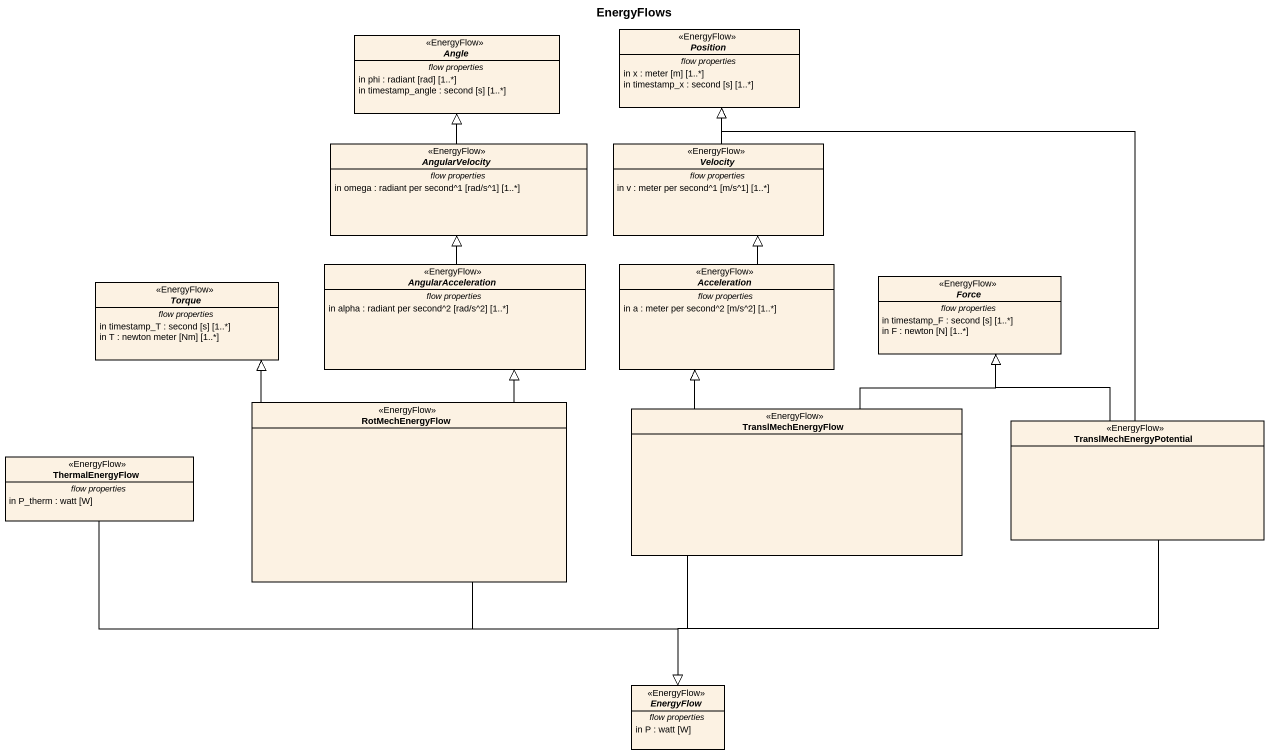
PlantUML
@startuml
title EnergyFlows
hide circle
hide empty members
abstract class Angle <<EnergyFlow>> {
  -- flow properties --
  in phi : radiant [rad] [1..*]
  in timestamp_angle : second [s] [1..*]
}
abstract class Position <<EnergyFlow>> {
  -- flow properties --
  in x : meter [m] [1..*]
  in timestamp_x : second [s] [1..*]
}
abstract class AngularVelocity <<EnergyFlow>> {
  -- flow properties --
  in omega : radiant per second^1 [rad/s^1] [1..*]
}
abstract class Velocity <<EnergyFlow>> {
  -- flow properties --
  in v : meter per second^1 [m/s^1] [1..*]
}
abstract class AngularAcceleration <<EnergyFlow>> {
  -- flow properties --
  in alpha : radiant per second^2 [rad/s^2] [1..*]
}
abstract class Acceleration <<EnergyFlow>> {
  -- flow properties --
  in a : meter per second^2 [m/s^2] [1..*]
}
abstract class Force <<EnergyFlow>> {
  -- flow properties --
  in timestamp_F : second [s] [1..*]
  in F : newton [N] [1..*]
}
abstract class Torque <<EnergyFlow>> {
  -- flow properties --
  in timestamp_T : second [s] [1..*]
  in T : newton meter [Nm] [1..*]
}
class RotMechEnergyFlow <<EnergyFlow>>
class TranslMechEnergyFlow <<EnergyFlow>>
class TranslMechEnergyPotential <<EnergyFlow>>
class ThermalEnergyFlow <<EnergyFlow>> {
  -- flow properties --
  in P_therm : watt [W]
}
abstract class EnergyFlow <<EnergyFlow>> {
  -- flow properties --
  in P : watt [W]
}
AngularVelocity -up-|> Angle
Velocity -up-|> Position
AngularAcceleration -up-|> AngularVelocity
Acceleration -up-|> Velocity
RotMechEnergyFlow -up-|> AngularAcceleration
RotMechEnergyFlow -up-|> Torque
RotMechEnergyFlow --|> EnergyFlow
TranslMechEnergyFlow -up-|> Acceleration
TranslMechEnergyFlow -up-|> Force
TranslMechEnergyFlow --|> EnergyFlow
TranslMechEnergyPotential -up-|> Position
TranslMechEnergyPotential -up-|> Force
TranslMechEnergyPotential -left-|> EnergyFlow
ThermalEnergyFlow -right-|> EnergyFlow
@enduml
